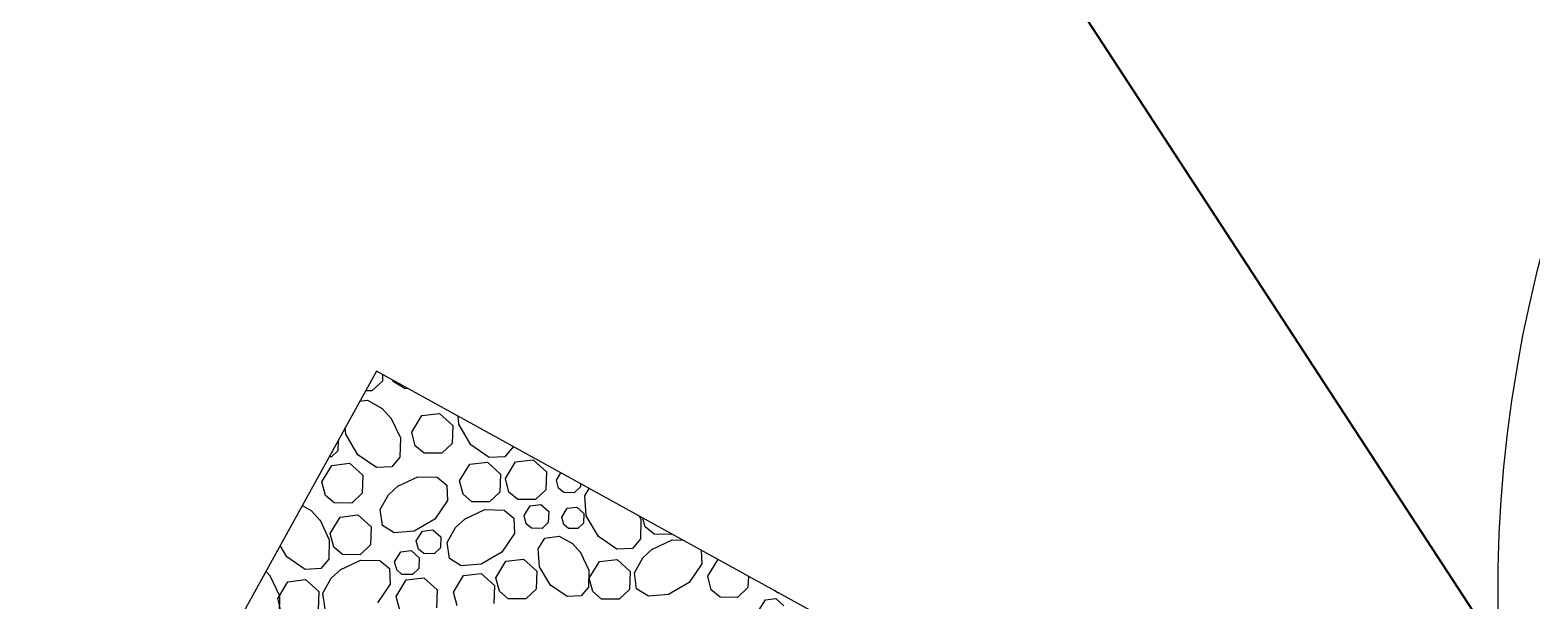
# Model space of a CAD drawing. Header units: inches. Extents: x -5337 to 1057, y 15227 to 19227.
# Drawn here: x -3716.02 to -3693.37, y 15970.52 to 15979.14 of the extents above; entities that cross this region are included whole.
import ezdxf

# ---------------------------------------------------------------- set-up
doc = ezdxf.new("R2010")
doc.units = ezdxf.units.IN
doc.header["$LTSCALE"] = 150
doc.header["$MEASUREMENT"] = 0
for name, color, linetype in [('ECB', 84, 'Continuous'), ('Level 28', 7, 'Continuous'), ('PAVING', 7, 'Continuous')]:
    doc.layers.add(name, color=color, linetype=linetype)

# ---------------------------------------------------------------- blocks, each defined once
blk = doc.blocks.new('A$C58E001BE')
at = {"layer": 'PAVING', "color": 1}
for p, q in [((4.829, 18.414), (0, 9.657)), ((22.343, 8.757), (4.829, 18.414)), ((4.923, 18.362), (4.92, 18.263)), ((4.92, 18.263), (4.763, 18.114)), ((5.085, 18.255), (5.082, 18.274)), ((5.263, 18.145), (5.085, 18.255)), ((5.31, 18.149), (5.263, 18.145)), ((4.577, 17.958), (4.694, 17.973)), ((4.763, 18.114), (4.664, 18.115)), ((4.694, 17.973), (4.919, 17.849)), ((4.919, 17.849), (5.055, 17.699)), ((5.047, 17.711), (5.191, 17.405)), ((5.363, 17.493), (5.515, 17.743)), ((5.515, 17.743), (5.782, 17.776)), ((5.782, 17.776), (5.981, 17.595)), ((6.071, 17.612), (6.061, 17.735)), ((4.369, 17.461), (4.36, 17.565)), ((4.55, 17.15), (4.369, 17.461)), ((5.417, 17.288), (5.363, 17.493)), ((5.981, 17.595), (5.972, 17.323)), ((6.252, 17.301), (6.071, 17.612)), ((4.253, 17.371), (4.248, 17.211)), ((5.191, 17.405), (5.185, 17.116)), ((5.549, 17.176), (5.417, 17.288)), ((5.972, 17.323), (5.815, 17.174)), ((6.532, 17.111), (6.252, 17.301)), ((6.887, 17.267), (6.766, 17.122)), ((6.887, 17.279), (6.887, 17.267)), ((4.006, 16.743), (4.158, 16.992)), ((4.154, 17.122), (4.116, 17.122)), ((4.248, 17.211), (4.154, 17.122)), ((4.158, 16.992), (4.425, 17.025)), ((4.425, 17.025), (4.624, 16.844)), ((4.83, 16.959), (4.55, 17.15)), ((5.185, 17.116), (5.064, 16.97)), ((5.815, 17.174), (5.549, 17.176)), ((6.085, 16.759), (6.237, 17.009)), ((6.237, 17.009), (6.504, 17.042)), ((6.504, 17.042), (6.703, 16.861)), ((6.766, 17.122), (6.532, 17.111)), ((6.776, 16.794), (6.928, 17.043)), ((6.928, 17.043), (7.195, 17.077)), ((7.195, 17.077), (7.393, 16.896)), ((4.624, 16.844), (4.614, 16.572)), ((5.064, 16.97), (4.83, 16.959)), ((5.151, 16.677), (5.457, 16.821)), ((5.457, 16.821), (5.746, 16.815)), ((5.746, 16.815), (5.892, 16.694)), ((6.703, 16.861), (6.693, 16.589)), ((6.829, 16.589), (6.776, 16.794)), ((7.393, 16.896), (7.384, 16.623)), ((7.544, 16.77), (7.611, 16.88)), ((7.576, 16.647), (7.544, 16.77)), ((4.06, 16.538), (4.006, 16.743)), ((4.192, 16.425), (4.06, 16.538)), ((4.614, 16.572), (4.458, 16.423)), ((4.889, 16.324), (5.013, 16.549)), ((5.013, 16.549), (5.163, 16.686)), ((5.892, 16.694), (5.903, 16.46)), ((6.139, 16.555), (6.085, 16.759)), ((6.271, 16.442), (6.139, 16.555)), ((6.693, 16.589), (6.537, 16.44)), ((6.962, 16.477), (6.829, 16.589)), ((7.384, 16.623), (7.227, 16.475)), ((7.655, 16.58), (7.576, 16.647)), ((7.815, 16.578), (7.655, 16.58)), ((7.908, 16.668), (7.815, 16.578)), ((7.91, 16.715), (7.908, 16.668)), ((7.971, 16.532), (8.039, 16.644)), ((3.711, 16.387), (3.847, 16.312)), ((3.847, 16.312), (3.984, 16.162)), ((4.458, 16.423), (4.192, 16.425)), ((4.921, 16.084), (4.889, 16.324)), ((5.903, 16.46), (5.712, 16.18)), ((6.161, 16.179), (6.467, 16.324)), ((6.537, 16.44), (6.271, 16.442)), ((6.467, 16.324), (6.756, 16.318)), ((6.756, 16.318), (6.902, 16.197)), ((7.227, 16.475), (6.962, 16.477)), ((7.057, 16.233), (7.148, 16.383)), ((7.148, 16.383), (7.309, 16.402)), ((7.309, 16.402), (7.428, 16.294)), ((7.626, 16.21), (7.709, 16.345)), ((7.709, 16.345), (7.852, 16.362)), ((7.852, 16.362), (7.96, 16.264)), ((7.996, 16.229), (7.971, 16.532)), ((3.975, 16.174), (4.12, 15.868)), ((4.132, 15.962), (4.284, 16.212)), ((4.284, 16.212), (4.551, 16.245)), ((4.551, 16.245), (4.749, 16.064)), ((5.099, 15.974), (4.921, 16.084)), ((5.712, 16.18), (5.401, 15.999)), ((6.023, 16.052), (6.173, 16.188)), ((6.902, 16.197), (6.913, 15.963)), ((7.09, 16.11), (7.057, 16.233)), ((7.169, 16.043), (7.09, 16.11)), ((7.422, 16.13), (7.328, 16.041)), ((7.428, 16.294), (7.422, 16.13)), ((7.655, 16.099), (7.626, 16.21)), ((7.727, 16.039), (7.655, 16.099)), ((7.955, 16.118), (7.87, 16.037)), ((7.96, 16.264), (7.955, 16.118)), ((8.177, 15.919), (7.996, 16.229)), ((8.793, 16.228), (8.818, 16.175)), ((8.818, 16.175), (8.812, 15.885)), ((8.884, 16.064), (8.849, 16.197)), ((4.12, 15.868), (4.113, 15.578)), ((4.186, 15.758), (4.132, 15.962)), ((4.749, 16.064), (4.74, 15.792)), ((5.401, 15.999), (5.099, 15.974)), ((5.432, 15.851), (5.523, 16)), ((5.523, 16), (5.683, 16.02)), ((5.683, 16.02), (5.802, 15.912)), ((5.802, 15.912), (5.797, 15.748)), ((5.899, 15.827), (6.023, 16.052)), ((6.913, 15.963), (6.722, 15.683)), ((7.328, 16.041), (7.169, 16.043)), ((7.27, 15.734), (7.369, 15.895)), ((7.369, 15.895), (7.585, 15.924)), ((7.585, 15.924), (7.787, 15.812)), ((7.87, 16.037), (7.727, 16.039)), ((8.457, 15.728), (8.177, 15.919)), ((8.812, 15.885), (8.691, 15.739)), ((9.017, 15.951), (8.884, 16.064)), ((8.984, 15.721), (9.289, 15.866)), ((9.282, 15.949), (9.017, 15.951)), ((9.288, 15.955), (9.282, 15.949)), ((9.289, 15.866), (9.456, 15.863)), ((3.479, 15.613), (3.378, 15.784)), ((4.318, 15.645), (4.186, 15.758)), ((4.583, 15.643), (4.318, 15.645)), ((4.74, 15.792), (4.583, 15.643)), ((5.105, 15.537), (5.196, 15.687)), ((5.196, 15.687), (5.356, 15.706)), ((5.356, 15.706), (5.475, 15.598)), ((5.464, 15.728), (5.432, 15.851)), ((5.543, 15.66), (5.464, 15.728)), ((5.703, 15.659), (5.543, 15.66)), ((5.797, 15.748), (5.703, 15.659)), ((5.93, 15.587), (5.899, 15.827)), ((6.722, 15.683), (6.411, 15.502)), ((7.292, 15.462), (7.27, 15.734)), ((7.787, 15.812), (7.91, 15.677)), ((7.902, 15.687), (8.033, 15.412)), ((8.691, 15.739), (8.457, 15.728)), ((8.846, 15.594), (8.996, 15.73)), ((9.726, 15.714), (9.736, 15.505)), ((3.758, 15.422), (3.479, 15.613)), ((3.992, 15.433), (3.758, 15.422)), ((4.113, 15.578), (3.992, 15.433)), ((4.147, 15.288), (4.297, 15.424)), ((4.285, 15.416), (4.591, 15.56)), ((4.591, 15.56), (4.881, 15.554)), ((4.881, 15.554), (5.026, 15.433)), ((5.026, 15.433), (5.037, 15.199)), ((5.137, 15.414), (5.105, 15.537)), ((5.216, 15.347), (5.137, 15.414)), ((5.47, 15.435), (5.376, 15.346)), ((5.475, 15.598), (5.47, 15.435)), ((6.109, 15.477), (5.93, 15.587)), ((6.411, 15.502), (6.109, 15.477)), ((6.631, 15.296), (6.783, 15.545)), ((6.783, 15.545), (7.05, 15.578)), ((7.05, 15.578), (7.249, 15.397)), ((7.456, 15.182), (7.292, 15.462)), ((8.033, 15.412), (8.027, 15.152)), ((8.04, 15.291), (8.193, 15.54)), ((8.193, 15.54), (8.46, 15.573)), ((8.46, 15.573), (8.658, 15.392)), ((8.722, 15.369), (8.846, 15.594)), ((9.736, 15.505), (9.545, 15.225)), ((9.826, 15.318), (9.978, 15.568)), ((9.978, 15.568), (9.988, 15.569)), ((3.163, 15.394), (3.233, 15.318)), ((3.224, 15.33), (3.369, 15.025)), ((3.342, 14.985), (3.494, 15.234)), ((3.494, 15.234), (3.761, 15.267)), ((3.761, 15.267), (3.96, 15.086)), ((4.023, 15.063), (4.147, 15.288)), ((5.037, 15.199), (4.846, 14.919)), ((5.127, 15.012), (5.279, 15.262)), ((5.376, 15.346), (5.216, 15.347)), ((5.279, 15.262), (5.546, 15.294)), ((5.546, 15.294), (5.745, 15.114)), ((5.992, 15.078), (6.144, 15.328)), ((6.144, 15.328), (6.411, 15.36)), ((6.411, 15.36), (6.609, 15.18)), ((6.609, 15.18), (6.6, 14.907)), ((6.685, 15.091), (6.631, 15.296)), ((7.249, 15.397), (7.239, 15.125)), ((7.707, 15.011), (7.456, 15.182)), ((8.094, 15.086), (8.041, 15.291)), ((8.658, 15.392), (8.649, 15.12)), ((8.753, 15.129), (8.722, 15.369)), ((9.545, 15.225), (9.234, 15.044)), ((9.88, 15.113), (9.826, 15.318)), ((10.44, 15.32), (10.434, 15.147)), ((3.396, 14.78), (3.342, 14.985)), ((3.369, 15.025), (3.362, 14.735)), ((3.96, 15.086), (3.95, 14.814)), ((4.055, 14.823), (4.023, 15.063)), ((5.182, 14.807), (5.128, 15.012)), ((5.745, 15.114), (5.736, 14.841)), ((6.046, 14.874), (5.992, 15.078)), ((6.817, 14.978), (6.685, 15.091)), ((7.083, 14.976), (6.817, 14.978)), ((7.239, 15.125), (7.083, 14.976)), ((7.918, 15.021), (7.707, 15.011)), ((8.027, 15.152), (7.918, 15.021)), ((8.227, 14.973), (8.094, 15.086)), ((8.492, 14.971), (8.227, 14.973)), ((8.649, 15.12), (8.492, 14.971)), ((8.932, 15.019), (8.753, 15.129)), ((9.234, 15.044), (8.932, 15.019)), ((10.012, 15.001), (9.88, 15.113)), ((10.278, 14.999), (10.012, 15.001)), ((10.434, 15.147), (10.278, 14.999)), ((10.605, 14.812), (10.696, 14.962)), ((10.696, 14.962), (10.856, 14.981)), ((10.877, 15.067), (10.837, 15.101)), ((10.856, 14.981), (10.976, 14.873)), ((10.899, 15.067), (10.877, 15.067))]:
    blk.add_line(p, q, dxfattribs=at)

msp = doc.modelspace()

# ---------------------------------------------------------------- linework, layer by layer
at = {"layer": 'Level 28', "color": 250, "linetype": 'Continuous', "lineweight": 40}
msp.add_line((-3683.862, 15954.421), (-3718.895, 16008.152), dxfattribs=at)
at = {"layer": 'PAVING'}
msp.add_arc((-3673.89, 15970.642), 20, 91.8588, 181.8588, dxfattribs=at)

# ---------------------------------------------------------------- block references
at = {"layer": 'ECB'}
msp.add_blockref('A$C58E001BE', (-3715.631, 15955.575), dxfattribs=at)

doc.saveas('drawing.dxf')
